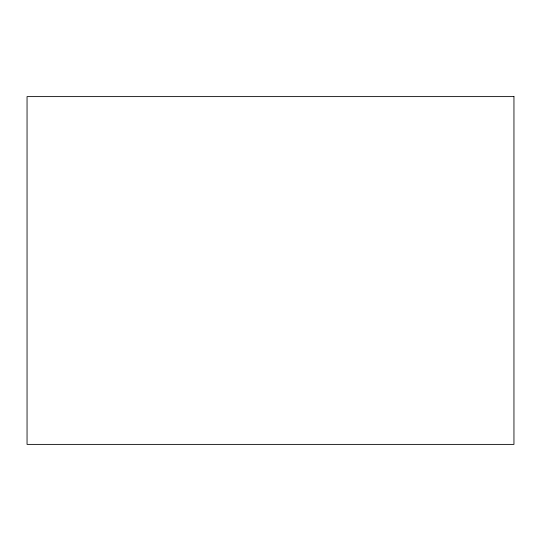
<?xml version="1.0" encoding="UTF-8"?>
<svg xmlns="http://www.w3.org/2000/svg" width="541" height="541" viewBox="0 0 541 541"><rect width="100%" height="100%" fill="white"/><g stroke="black" fill="none" stroke-linecap="round" stroke-linejoin="round"><path stroke-width="0.81" d="M513.95 96.609L27.05 96.609L27.05 444.391L513.95 444.391L513.95 96.609"/></g></svg>
